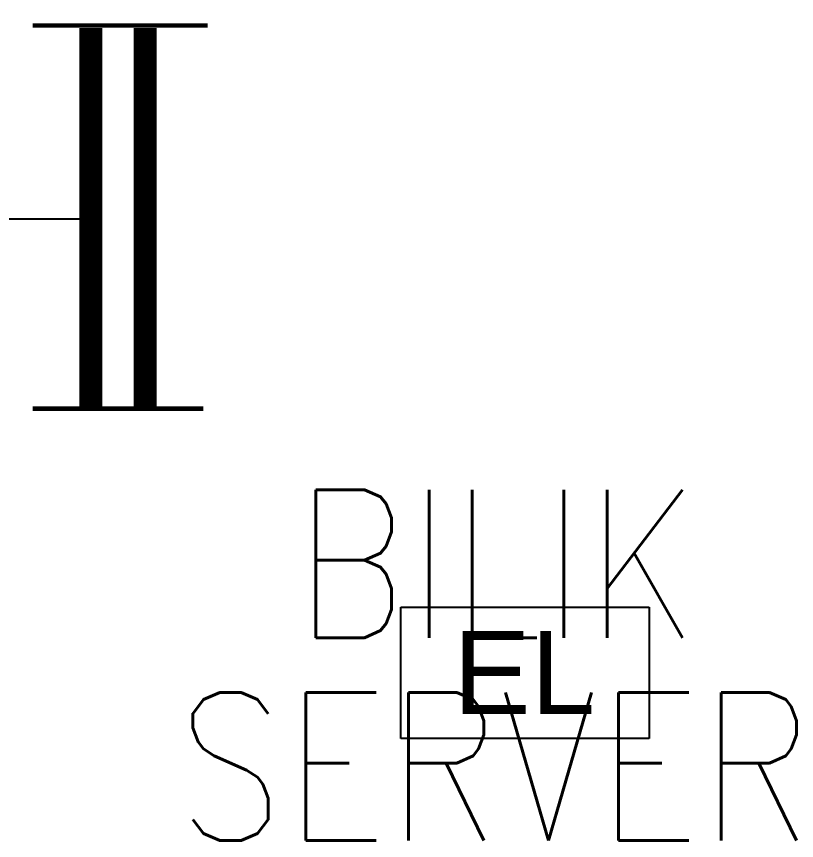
# Model space of a CAD drawing. Header units: inches. Extents: x 16928 to 514628, y -1471 to 241387.
# Drawn here: x 170285 to 172129, y 49001 to 50950 of the extents above; entities that cross this region are included whole.
import ezdxf
from ezdxf.enums import TextEntityAlignment as Align

# ---------------------------------------------------------------- set-up
doc = ezdxf.new("R2010")
doc.units = ezdxf.units.IN
doc.header["$MEASUREMENT"] = 0
for name, color, linetype in [('ELECT', 6, 'Continuous'), ('FITTING', 8, 'Continuous'), ('LAMPU', 7, 'Continuous'), ('TB', 8, 'Continuous')]:
    doc.layers.add(name, color=color, linetype=linetype)
doc.layers.add('t3', color=8, linetype='Continuous', lineweight=25)
doc.styles.add('LAILA', font='romans.shx', dxfattribs={"width": 0.85})
doc.styles.add('SANSSERIF', font='SAS_____.pfb', dxfattribs={"width": 0.7, "height": 700})

# ---------------------------------------------------------------- blocks, each defined once
blk = doc.blocks.new('emergency light R')
at = {"layer": 'LAMPU', "color": 6, "linetype": 'Continuous'}
for p, q in [((0, 4.9), (0, 247.7)), ((0, 247.7), (459.3, 247.7)), ((459.3, 247.7), (459.3, 4.9)), ((459.3, 4.9), (0, 4.9))]:
    blk.add_line(p, q, dxfattribs=at)
at = {"layer": 'LAMPU', "color": 6, "linetype": 'Continuous', "style": 'SANSSERIF'}
blk.add_text('EL', height=153.77, dxfattribs=at).set_placement((97, 50))
blk = doc.blocks.new('13A SSO 300mm')
at = {"layer": 'ELECT', "color": 6}
for p, q in [((0, 413.8), (0, 904.4)), ((-184, 659.1), (184, 659.1)), ((-297.4, 0), (297.4, 0))]:
    blk.add_line(p, q, dxfattribs=at)
blk.add_arc((0, 116.3), 297.4, 336.9763, 203.0237, dxfattribs=at)

msp = doc.modelspace()

# ---------------------------------------------------------------- linework, layer by layer
at = {"layer": 'FITTING', "color": 3}
for points, const_width in [([(170460.4, 50022.5), (170460.4, 50922.5)], 54.6), ([(170589.2, 50022.5), (170589.2, 50922.5)], 54.6), ([(170322.8, 50928.4), (170607.8, 50928.4)], 10.9), ([(170461.5, 50928.4), (170736.7, 50928.4)], 10.9), ([(170322.8, 50022.5), (170598, 50022.5)], 10.9), ([(170451.6, 50022.5), (170726.8, 50022.5)], 10.9)]:
    msp.add_lwpolyline(points, dxfattribs=dict(at, const_width=const_width))

# ---------------------------------------------------------------- block references
at = {"layer": 'LAMPU', "color": 8, "xscale": 1.27951153594687, "yscale": 1.27951153594687, "zscale": 1.27951153594687}
msp.add_blockref('emergency light R', (171193.4, 49235.8), dxfattribs=at)
at = {"layer": 'TB', "color": 6, "linetype": 'Continuous', "rotation": 270}
msp.add_blockref('13A SSO 300mm', (169542.7, 50470.9), dxfattribs=at)

# ---------------------------------------------------------------- texts
at = {"layer": 't3', "style": 'LAILA', "width": 0.85}
for s, p in [('BILIK', (170941.9, 49830.5)), ('SERVER', (170663.2, 49350.8))]:
    msp.add_text(s, height=350, dxfattribs=at).set_placement(p, align=Align.TOP_LEFT)

doc.saveas('drawing.dxf')
